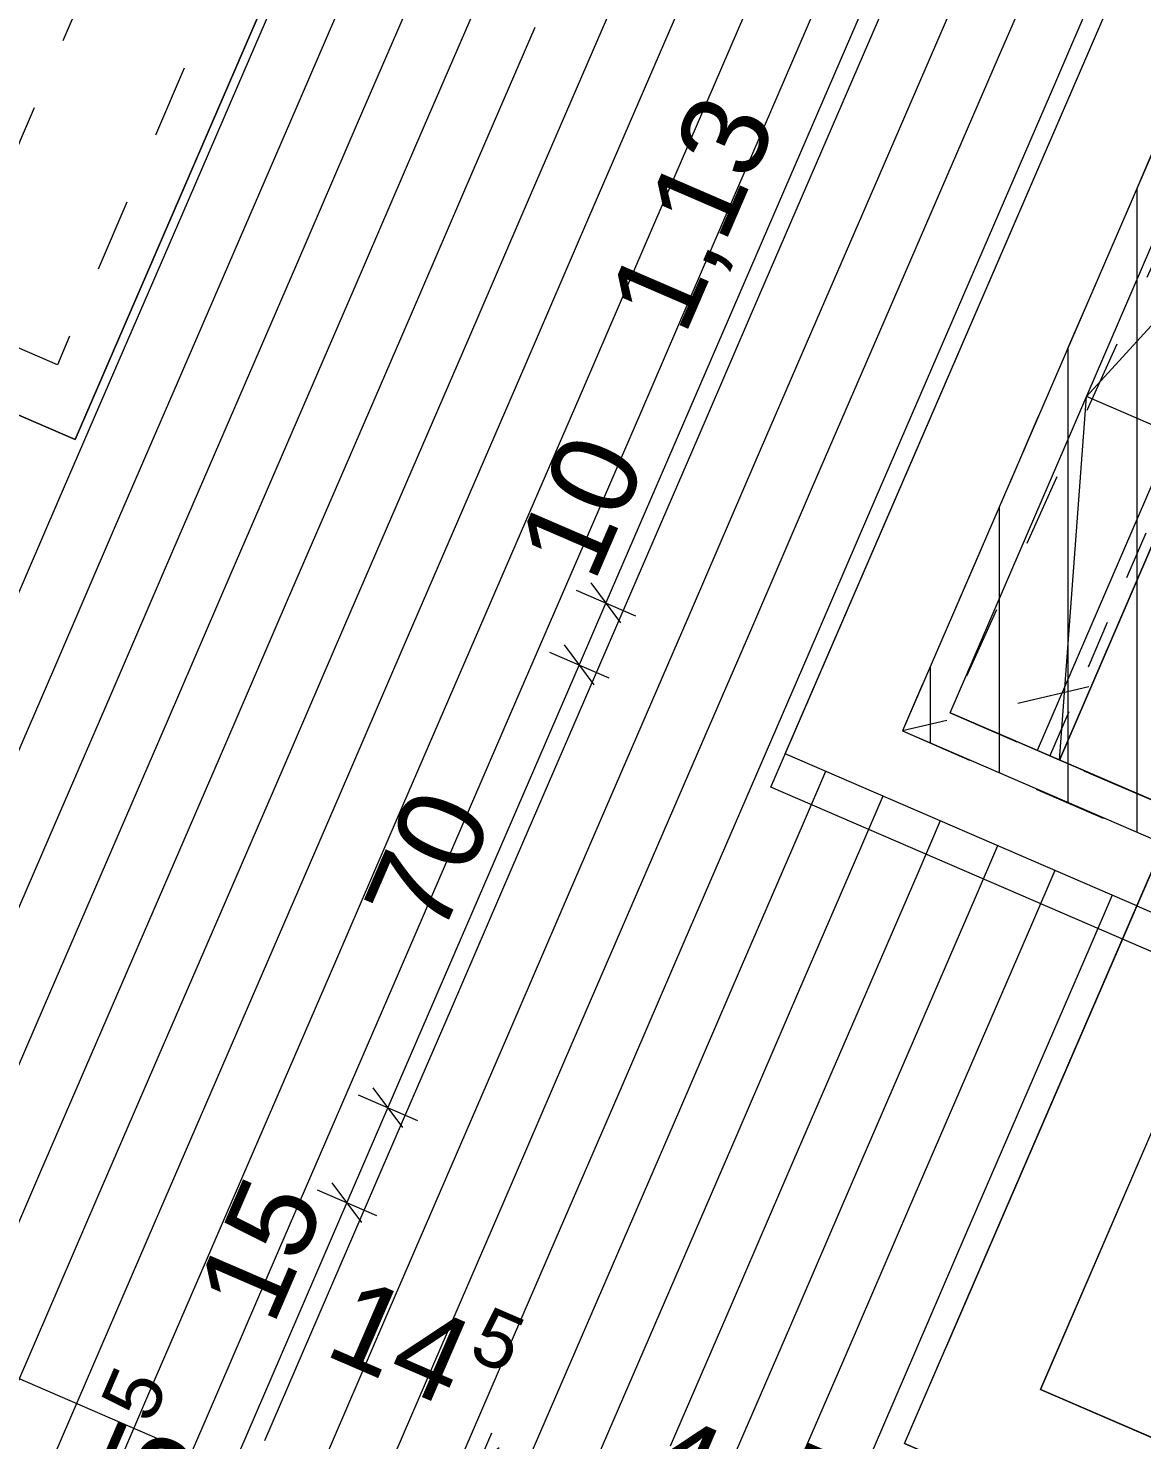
# Model space of a CAD drawing. Header units: millimetres. Extents: x 12535370 to 12566104, y 356204400 to 356234587.
# Drawn here: x 12549609 to 12551225, y 356216358 to 356218407 of the extents above; entities that cross this region are included whole.
import ezdxf
from ezdxf.enums import TextEntityAlignment as Align

# ---------------------------------------------------------------- set-up
doc = ezdxf.new("R2010")
doc.units = ezdxf.units.MM
doc.header["$MEASUREMENT"] = 0
for name, pattern in [('Dashed', [211.666667, 105.833333, -105.833333]), ('Dashed Small', [141.111111, 70.555556, -70.555556]), ('Dot & Dashed', [6702.78, 3527.78, -1763.89, 0, -1411.11])]:
    doc.linetypes.add(name, pattern=pattern)
for name, color, linetype in [('New_015 Innenwände', 7, 'Continuous'), ('New_035 Decken', 7, 'Continuous'), ('New_055 Treppen _ Lift', 7, 'Continuous'), ('New_080 Raumdefinitionen', 7, 'Continuous'), ('New_290 Raster _ Achsen', 7, 'Continuous'), ('New_GRUNDSTÜCKSGRENZE', 7, 'Continuous')]:
    doc.layers.add(name, color=color, linetype=linetype)
for name, color, linetype, lineweight in [('New_015 Innenwände_Pen_No__1', 7, 'Continuous', 13), ('New_035 Decken_Pen_No__1', 7, 'Continuous', 13), ('New_055 Treppen _ Lift_Pen_No__1', 7, 'Continuous', 13), ('New_255 Plangrafiken_Pen_No__1', 7, 'Continuous', 13), ('New_255 Plangrafiken_Pen_No__39', 8, 'Continuous', 13), ('New_290 Raster _ Achsen_Pen_No__108', 7, 'Continuous', 13), ('New_GRUNDSTÜCKSGRENZE_Pen_No__1', 7, 'Continuous', 13)]:
    doc.layers.add(name, color=color, linetype=linetype, lineweight=lineweight)
doc.styles.add('GENERATED_STYLE_1', font='arial.ttf')
doc.dimstyles.new('GENERATED_STYLE__1', dxfattribs={"dimtxt": 125, "dimasz": 47.5, "dimexe": 0.18, "dimexo": 2, "dimgap": 0, "dimtad": 1, "dimlfac": 0.001, "dimzin": 0, "dimdsep": 46, "dimtxsty": 'GENERATED_STYLE_1', "dimblk": 'ARROWHEAD_2', "dimblk1": 'ARROWHEAD_2', "dimblk2": 'ARROWHEAD_2', "dimcen": 0.09, "dimclrd": 7, "dimclre": 7, "dimclrt": 7, "dimadec": 0, "dimazin": 0, "dimtfac": 1, "dimtdec": 4, "dimtmove": 0, "dimatfit": 3, "dimfxl": 1, "dimtolj": 1, "dimtzin": 0, "dimarcsym": 0})

# ---------------------------------------------------------------- blocks, each defined once
blk = doc.blocks.new('Slab_1', base_point=(12543125.7, 356224199.6))
at = {"layer": 'New_035 Decken_Pen_No__1', "color": 7, "linetype": 'Continuous', "lineweight": 13, "flags": 128}
blk.add_lwpolyline([(12551078.3, 356216430.6), (12552730.8, 356215716.8), (12553008.3, 356216359.4), (12551355.9, 356217073.2)], close=True, dxfattribs=at)
blk = doc.blocks.new('*X20', base_point=(12240439.2, 356160438.4))
at = {"layer": 'New_255 Plangrafiken_Pen_No__39', "color": 8, "linetype": 'Continuous', "lineweight": 13}
for p, q in [((12551218.2, 356218174), (12551218.2, 356218101.5)), ((12551218.2, 356218174), (12551218.2, 356218101.5)), ((12551218.2, 356218101.5), (12551218.2, 356217851.5)), ((12551218.2, 356218101.5), (12551218.2, 356217851.5)), ((12551118.2, 356217942.5), (12551118.2, 356217851.5)), ((12551118.2, 356217942.5), (12551118.2, 356217851.5)), ((12551118.2, 356217851.5), (12551118.2, 356217601.5)), ((12551118.2, 356217851.5), (12551118.2, 356217601.5)), ((12551218.2, 356217851.5), (12551218.2, 356217601.5)), ((12551218.2, 356217851.5), (12551218.2, 356217601.5)), ((12551018.2, 356217711), (12551018.2, 356217601.5)), ((12551018.2, 356217711), (12551018.2, 356217601.5)), ((12551018.2, 356217601.5), (12551018.2, 356217351.5)), ((12551018.2, 356217601.5), (12551018.2, 356217351.5)), ((12551118.2, 356217601.5), (12551118.2, 356217351.5)), ((12551118.2, 356217601.5), (12551118.2, 356217351.5)), ((12551218.2, 356217601.5), (12551218.2, 356217351.5)), ((12551218.2, 356217601.5), (12551218.2, 356217351.5)), ((12550918.2, 356217479.5), (12550918.2, 356217369.2)), ((12550918.2, 356217479.5), (12550918.2, 356217369.2)), ((12551018.2, 356217351.5), (12551018.2, 356217326)), ((12551018.2, 356217351.5), (12551018.2, 356217326)), ((12551118.2, 356217351.5), (12551118.2, 356217282.8)), ((12551118.2, 356217351.5), (12551118.2, 356217282.8)), ((12551218.2, 356217351.5), (12551218.2, 356217239.6)), ((12551218.2, 356217351.5), (12551218.2, 356217239.6))]:
    blk.add_line(p, q, dxfattribs=at)
blk = doc.blocks.new('Fill_7', base_point=(12240439.2, 356160438.4))
at = {"layer": 'New_255 Plangrafiken_Pen_No__39', "color": 8, "linetype": 'Continuous', "lineweight": 13, "flags": 128}
blk.add_lwpolyline([(12554314.9, 356218028.9), (12553989.6, 356217275.8), (12551327, 356218425.9), (12550878, 356217386.6), (12554587.1, 356215784.3), (12555361.4, 356217576.8)], close=True, dxfattribs=at)
at = {"layer": 'New_255 Plangrafiken_Pen_No__39', "color": 8, "linetype": 'Continuous', "lineweight": 13}
blk.add_blockref('*X20', (12240439.2, 356160438.4), dxfattribs=at)
blk = doc.blocks.new('*X22', base_point=(12240439.2, 356160438.4))
at = {"layer": 'New_255 Plangrafiken_Pen_No__39', "color": 8, "linetype": 'Continuous', "lineweight": 13}
for p, q in [((12551023.4, 356218608.3), (12550933.6, 356218400.2)), ((12551023.4, 356218608.3), (12550933.6, 356218400.2)), ((12550517.5, 356218580), (12550427.7, 356218371.9)), ((12550517.5, 356218580), (12550427.7, 356218371.9)), ((12551106.6, 356218572.3), (12551016.8, 356218364.3)), ((12551106.6, 356218572.3), (12551016.8, 356218364.3)), ((12550011.6, 356218551.7), (12549921.8, 356218343.7)), ((12550011.6, 356218551.7), (12549921.8, 356218343.7)), ((12550600.7, 356218544), (12550510.9, 356218336)), ((12550600.7, 356218544), (12550510.9, 356218336)), ((12551189.8, 356218536.4), (12551100, 356218328.4)), ((12551189.8, 356218536.4), (12551100, 356218328.4)), ((12550094.8, 356218515.7), (12550005, 356218307.7)), ((12550094.8, 356218515.7), (12550005, 356218307.7)), ((12550683.9, 356218508.1), (12550594.1, 356218300.1)), ((12550683.9, 356218508.1), (12550594.1, 356218300.1)), ((12550178, 356218479.8), (12550088.2, 356218271.8)), ((12550178, 356218479.8), (12550088.2, 356218271.8)), ((12550767.1, 356218472.1), (12550677.3, 356218264.1)), ((12550767.1, 356218472.1), (12550677.3, 356218264.1)), ((12550261.3, 356218443.8), (12550171.4, 356218235.8)), ((12550261.3, 356218443.8), (12550171.4, 356218235.8)), ((12550850.4, 356218436.2), (12550760.5, 356218228.2)), ((12550850.4, 356218436.2), (12550760.5, 356218228.2)), ((12550344.5, 356218407.9), (12550254.6, 356218199.9)), ((12550344.5, 356218407.9), (12550254.6, 356218199.9)), ((12550933.6, 356218400.2), (12550843.7, 356218192.2)), ((12550933.6, 356218400.2), (12550843.7, 356218192.2)), ((12550427.7, 356218371.9), (12550337.8, 356218163.9)), ((12550427.7, 356218371.9), (12550337.8, 356218163.9)), ((12551016.8, 356218364.3), (12550926.9, 356218156.3)), ((12551016.8, 356218364.3), (12550926.9, 356218156.3)), ((12549921.8, 356218343.7), (12549831.9, 356218135.6)), ((12549921.8, 356218343.7), (12549831.9, 356218135.6)), ((12550510.9, 356218336), (12550421, 356218128)), ((12550510.9, 356218336), (12550421, 356218128)), ((12551100, 356218328.4), (12551010.1, 356218120.3)), ((12551100, 356218328.4), (12551010.1, 356218120.3)), ((12550005, 356218307.7), (12549915.1, 356218099.7)), ((12550005, 356218307.7), (12549915.1, 356218099.7)), ((12550594.1, 356218300.1), (12550504.2, 356218092)), ((12550594.1, 356218300.1), (12550504.2, 356218092)), ((12550088.2, 356218271.8), (12549998.3, 356218063.7)), ((12550088.2, 356218271.8), (12549998.3, 356218063.7)), ((12550677.3, 356218264.1), (12550587.4, 356218056.1)), ((12550677.3, 356218264.1), (12550587.4, 356218056.1)), ((12550171.4, 356218235.8), (12550081.5, 356218027.8)), ((12550171.4, 356218235.8), (12550081.5, 356218027.8)), ((12550760.5, 356218228.2), (12550670.6, 356218020.2)), ((12550760.5, 356218228.2), (12550670.6, 356218020.2)), ((12550254.6, 356218199.9), (12550164.7, 356217991.9)), ((12550254.6, 356218199.9), (12550164.7, 356217991.9)), ((12550843.7, 356218192.2), (12550753.8, 356217984.2)), ((12550843.7, 356218192.2), (12550753.8, 356217984.2)), ((12550337.8, 356218163.9), (12550247.9, 356217955.9)), ((12550337.8, 356218163.9), (12550247.9, 356217955.9)), ((12550926.9, 356218156.3), (12550837, 356217948.3)), ((12550926.9, 356218156.3), (12550837, 356217948.3)), ((12549831.9, 356218135.6), (12549742.1, 356217927.6)), ((12549831.9, 356218135.6), (12549742.1, 356217927.6)), ((12550421, 356218128), (12550331.2, 356217920)), ((12550421, 356218128), (12550331.2, 356217920)), ((12551010.1, 356218120.3), (12550920.3, 356217912.3)), ((12551010.1, 356218120.3), (12550920.3, 356217912.3)), ((12549915.1, 356218099.7), (12549825.3, 356217891.7)), ((12549915.1, 356218099.7), (12549825.3, 356217891.7)), ((12550504.2, 356218092), (12550414.4, 356217884)), ((12550504.2, 356218092), (12550414.4, 356217884)), ((12549998.3, 356218063.7), (12549908.5, 356217855.7)), ((12549998.3, 356218063.7), (12549908.5, 356217855.7)), ((12550587.4, 356218056.1), (12550497.6, 356217848.1)), ((12550587.4, 356218056.1), (12550497.6, 356217848.1)), ((12550081.5, 356218027.8), (12549991.7, 356217819.8)), ((12550081.5, 356218027.8), (12549991.7, 356217819.8)), ((12550670.6, 356218020.2), (12550580.8, 356217812.1)), ((12550670.6, 356218020.2), (12550580.8, 356217812.1)), ((12550164.7, 356217991.9), (12550074.9, 356217783.8)), ((12550164.7, 356217991.9), (12550074.9, 356217783.8)), ((12550753.8, 356217984.2), (12550664, 356217776.2)), ((12550753.8, 356217984.2), (12550664, 356217776.2)), ((12550247.9, 356217955.9), (12550158.1, 356217747.9)), ((12550247.9, 356217955.9), (12550158.1, 356217747.9)), ((12550837, 356217948.3), (12550747.2, 356217740.3)), ((12550837, 356217948.3), (12550747.2, 356217740.3)), ((12549742.1, 356217927.6), (12549652.2, 356217719.6)), ((12549742.1, 356217927.6), (12549652.2, 356217719.6)), ((12550331.2, 356217920), (12550241.3, 356217712)), ((12550331.2, 356217920), (12550241.3, 356217712)), ((12550920.3, 356217912.3), (12550830.4, 356217704.3)), ((12550920.3, 356217912.3), (12550830.4, 356217704.3)), ((12549825.3, 356217891.7), (12549735.4, 356217683.7)), ((12549825.3, 356217891.7), (12549735.4, 356217683.7)), ((12550414.4, 356217884), (12550324.5, 356217676)), ((12550414.4, 356217884), (12550324.5, 356217676)), ((12549908.5, 356217855.7), (12549818.6, 356217647.7)), ((12549908.5, 356217855.7), (12549818.6, 356217647.7)), ((12550497.6, 356217848.1), (12550407.7, 356217640.1)), ((12550497.6, 356217848.1), (12550407.7, 356217640.1)), ((12549991.7, 356217819.8), (12549901.8, 356217611.8)), ((12549991.7, 356217819.8), (12549901.8, 356217611.8)), ((12550580.8, 356217812.1), (12550490.9, 356217604.1)), ((12550580.8, 356217812.1), (12550490.9, 356217604.1)), ((12550074.9, 356217783.8), (12549985, 356217575.8)), ((12550074.9, 356217783.8), (12549985, 356217575.8)), ((12550664, 356217776.2), (12550574.1, 356217568.2)), ((12550664, 356217776.2), (12550574.1, 356217568.2)), ((12550158.1, 356217747.9), (12550068.2, 356217539.9)), ((12550158.1, 356217747.9), (12550068.2, 356217539.9)), ((12550747.2, 356217740.3), (12550657.3, 356217532.2)), ((12550747.2, 356217740.3), (12550657.3, 356217532.2)), ((12549652.2, 356217719.6), (12549562.3, 356217511.6)), ((12549652.2, 356217719.6), (12549562.3, 356217511.6)), ((12550241.3, 356217712), (12550151.4, 356217503.9)), ((12550241.3, 356217712), (12550151.4, 356217503.9)), ((12550830.4, 356217704.3), (12550740.5, 356217496.3)), ((12550830.4, 356217704.3), (12550740.5, 356217496.3)), ((12549735.4, 356217683.7), (12549645.5, 356217475.6)), ((12549735.4, 356217683.7), (12549645.5, 356217475.6)), ((12550324.5, 356217676), (12550234.6, 356217468)), ((12550324.5, 356217676), (12550234.6, 356217468)), ((12549818.6, 356217647.7), (12549728.7, 356217439.7)), ((12549818.6, 356217647.7), (12549728.7, 356217439.7)), ((12550407.7, 356217640.1), (12550317.8, 356217432.1)), ((12550407.7, 356217640.1), (12550317.8, 356217432.1)), ((12549901.8, 356217611.8), (12549812, 356217403.8)), ((12549901.8, 356217611.8), (12549812, 356217403.8)), ((12550490.9, 356217604.1), (12550401.1, 356217396.1)), ((12550490.9, 356217604.1), (12550401.1, 356217396.1)), ((12549985, 356217575.8), (12549895.2, 356217367.8)), ((12549985, 356217575.8), (12549895.2, 356217367.8)), ((12550574.1, 356217568.2), (12550484.3, 356217360.2)), ((12550574.1, 356217568.2), (12550484.3, 356217360.2)), ((12550068.2, 356217539.9), (12549978.4, 356217331.9)), ((12550068.2, 356217539.9), (12549978.4, 356217331.9)), ((12550657.3, 356217532.2), (12550567.5, 356217324.2)), ((12550657.3, 356217532.2), (12550567.5, 356217324.2)), ((12550151.4, 356217503.9), (12550061.6, 356217295.9)), ((12550151.4, 356217503.9), (12550061.6, 356217295.9)), ((12550740.5, 356217496.3), (12550650.7, 356217288.3)), ((12550740.5, 356217496.3), (12550650.7, 356217288.3)), ((12549645.5, 356217475.6), (12549555.7, 356217267.6)), ((12549645.5, 356217475.6), (12549555.7, 356217267.6)), ((12550234.6, 356217468), (12550144.8, 356217260)), ((12550234.6, 356217468), (12550144.8, 356217260)), ((12549728.7, 356217439.7), (12549638.9, 356217231.7)), ((12549728.7, 356217439.7), (12549638.9, 356217231.7)), ((12550317.8, 356217432.1), (12550228, 356217224)), ((12550317.8, 356217432.1), (12550228, 356217224)), ((12549812, 356217403.8), (12549722.1, 356217195.7)), ((12549812, 356217403.8), (12549722.1, 356217195.7)), ((12550401.1, 356217396.1), (12550311.2, 356217188.1)), ((12550401.1, 356217396.1), (12550311.2, 356217188.1)), ((12549895.2, 356217367.8), (12549805.3, 356217159.8)), ((12549895.2, 356217367.8), (12549805.3, 356217159.8)), ((12550484.3, 356217360.2), (12550394.4, 356217152.1)), ((12550484.3, 356217360.2), (12550394.4, 356217152.1)), ((12549978.4, 356217331.9), (12549888.5, 356217123.8)), ((12549978.4, 356217331.9), (12549888.5, 356217123.8)), ((12550567.5, 356217324.2), (12550477.6, 356217116.2)), ((12550567.5, 356217324.2), (12550477.6, 356217116.2)), ((12550766.5, 356217327.9), (12550733.9, 356217252.3)), ((12550766.5, 356217327.9), (12550733.9, 356217252.3)), ((12550061.6, 356217295.9), (12549971.7, 356217087.9)), ((12550061.6, 356217295.9), (12549971.7, 356217087.9)), ((12550650.7, 356217288.3), (12550560.8, 356217080.3)), ((12550650.7, 356217288.3), (12550560.8, 356217080.3)), ((12550849.7, 356217291.9), (12550817.1, 356217216.4)), ((12550849.7, 356217291.9), (12550817.1, 356217216.4)), ((12550144.8, 356217260), (12550054.9, 356217052)), ((12550144.8, 356217260), (12550054.9, 356217052)), ((12550733.9, 356217252.3), (12550644, 356217044.3)), ((12550733.9, 356217252.3), (12550644, 356217044.3)), ((12550932.9, 356217256), (12550900.3, 356217180.4)), ((12550932.9, 356217256), (12550900.3, 356217180.4)), ((12549638.9, 356217231.7), (12549549, 356217023.7)), ((12549638.9, 356217231.7), (12549549, 356217023.7)), ((12550228, 356217224), (12550138.1, 356217016)), ((12550228, 356217224), (12550138.1, 356217016)), ((12550817.1, 356217216.4), (12550727.2, 356217008.4)), ((12550817.1, 356217216.4), (12550727.2, 356217008.4)), ((12551016.1, 356217220), (12550983.5, 356217144.5)), ((12551016.1, 356217220), (12550983.5, 356217144.5)), ((12549722.1, 356217195.7), (12549632.2, 356216987.7)), ((12549722.1, 356217195.7), (12549632.2, 356216987.7)), ((12550311.2, 356217188.1), (12550221.3, 356216980.1)), ((12550311.2, 356217188.1), (12550221.3, 356216980.1)), ((12550900.3, 356217180.4), (12550810.4, 356216972.4)), ((12550900.3, 356217180.4), (12550810.4, 356216972.4)), ((12551099.3, 356217184.1), (12551066.7, 356217108.6)), ((12551099.3, 356217184.1), (12551066.7, 356217108.6)), ((12549805.3, 356217159.8), (12549715.4, 356216951.8)), ((12549805.3, 356217159.8), (12549715.4, 356216951.8)), ((12550394.4, 356217152.1), (12550304.5, 356216944.1)), ((12550394.4, 356217152.1), (12550304.5, 356216944.1)), ((12550983.5, 356217144.5), (12550893.6, 356216936.5)), ((12550983.5, 356217144.5), (12550893.6, 356216936.5)), ((12551182.5, 356217148.1), (12551149.9, 356217072.6)), ((12551182.5, 356217148.1), (12551149.9, 356217072.6)), ((12549888.5, 356217123.8), (12549798.6, 356216915.8)), ((12549888.5, 356217123.8), (12549798.6, 356216915.8)), ((12550477.6, 356217116.2), (12550387.7, 356216908.2)), ((12550477.6, 356217116.2), (12550387.7, 356216908.2)), ((12551066.7, 356217108.6), (12550976.8, 356216900.5)), ((12551066.7, 356217108.6), (12550976.8, 356216900.5)), ((12549971.7, 356217087.9), (12549881.9, 356216879.9)), ((12549971.7, 356217087.9), (12549881.9, 356216879.9)), ((12550560.8, 356217080.3), (12550471, 356216872.2)), ((12550560.8, 356217080.3), (12550471, 356216872.2)), ((12551149.9, 356217072.6), (12551060.1, 356216864.6)), ((12551149.9, 356217072.6), (12551060.1, 356216864.6)), ((12550054.9, 356217052), (12549965.1, 356216843.9)), ((12550054.9, 356217052), (12549965.1, 356216843.9)), ((12550644, 356217044.3), (12550554.2, 356216836.3)), ((12550644, 356217044.3), (12550554.2, 356216836.3)), ((12550138.1, 356217016), (12550048.3, 356216808)), ((12550138.1, 356217016), (12550048.3, 356216808)), ((12550727.2, 356217008.4), (12550637.4, 356216800.4)), ((12550727.2, 356217008.4), (12550637.4, 356216800.4)), ((12549632.2, 356216987.7), (12549542.4, 356216779.7)), ((12549632.2, 356216987.7), (12549542.4, 356216779.7)), ((12550221.3, 356216980.1), (12550131.5, 356216772.1)), ((12550221.3, 356216980.1), (12550131.5, 356216772.1)), ((12550810.4, 356216972.4), (12550720.6, 356216764.4)), ((12550810.4, 356216972.4), (12550720.6, 356216764.4)), ((12549715.4, 356216951.8), (12549625.6, 356216743.8)), ((12549715.4, 356216951.8), (12549625.6, 356216743.8)), ((12550304.5, 356216944.1), (12550214.7, 356216736.1)), ((12550304.5, 356216944.1), (12550214.7, 356216736.1)), ((12550893.6, 356216936.5), (12550803.8, 356216728.5)), ((12550893.6, 356216936.5), (12550803.8, 356216728.5)), ((12549798.6, 356216915.8), (12549708.8, 356216707.8)), ((12549798.6, 356216915.8), (12549708.8, 356216707.8)), ((12550387.7, 356216908.2), (12550297.9, 356216700.2)), ((12550387.7, 356216908.2), (12550297.9, 356216700.2)), ((12550976.8, 356216900.5), (12550887, 356216692.5)), ((12550976.8, 356216900.5), (12550887, 356216692.5)), ((12549881.9, 356216879.9), (12549792, 356216671.9)), ((12549881.9, 356216879.9), (12549792, 356216671.9)), ((12550471, 356216872.2), (12550381.1, 356216664.2)), ((12550471, 356216872.2), (12550381.1, 356216664.2)), ((12551060.1, 356216864.6), (12550970.2, 356216656.6)), ((12551060.1, 356216864.6), (12550970.2, 356216656.6)), ((12549965.1, 356216843.9), (12549875.2, 356216635.9)), ((12549965.1, 356216843.9), (12549875.2, 356216635.9)), ((12550554.2, 356216836.3), (12550464.3, 356216628.3)), ((12550554.2, 356216836.3), (12550464.3, 356216628.3)), ((12550048.3, 356216808), (12549958.4, 356216600)), ((12550048.3, 356216808), (12549958.4, 356216600)), ((12550637.4, 356216800.4), (12550547.5, 356216592.3)), ((12550637.4, 356216800.4), (12550547.5, 356216592.3)), ((12550131.5, 356216772.1), (12550041.6, 356216564)), ((12550131.5, 356216772.1), (12550041.6, 356216564)), ((12550720.6, 356216764.4), (12550630.7, 356216556.4)), ((12550720.6, 356216764.4), (12550630.7, 356216556.4)), ((12549625.6, 356216743.8), (12549535.7, 356216535.7)), ((12549625.6, 356216743.8), (12549535.7, 356216535.7)), ((12550214.7, 356216736.1), (12550124.8, 356216528.1)), ((12550214.7, 356216736.1), (12550124.8, 356216528.1)), ((12550803.8, 356216728.5), (12550713.9, 356216520.4)), ((12550803.8, 356216728.5), (12550713.9, 356216520.4)), ((12549708.8, 356216707.8), (12549618.9, 356216499.8)), ((12549708.8, 356216707.8), (12549618.9, 356216499.8)), ((12550297.9, 356216700.2), (12550208, 356216492.2)), ((12550297.9, 356216700.2), (12550208, 356216492.2)), ((12550887, 356216692.5), (12550797.1, 356216484.5)), ((12550887, 356216692.5), (12550797.1, 356216484.5)), ((12549792, 356216671.9), (12549702.1, 356216463.9)), ((12549792, 356216671.9), (12549702.1, 356216463.9)), ((12550381.1, 356216664.2), (12550291.2, 356216456.2)), ((12550381.1, 356216664.2), (12550291.2, 356216456.2)), ((12550970.2, 356216656.6), (12550880.3, 356216448.6)), ((12550970.2, 356216656.6), (12550880.3, 356216448.6)), ((12549875.2, 356216635.9), (12549785.3, 356216427.9)), ((12549875.2, 356216635.9), (12549785.3, 356216427.9)), ((12550464.3, 356216628.3), (12550374.4, 356216420.3)), ((12550464.3, 356216628.3), (12550374.4, 356216420.3)), ((12549958.4, 356216600), (12549868.6, 356216392)), ((12549958.4, 356216600), (12549868.6, 356216392)), ((12550547.5, 356216592.3), (12550457.7, 356216384.3)), ((12550547.5, 356216592.3), (12550457.7, 356216384.3)), ((12550041.6, 356216564), (12549951.8, 356216356)), ((12550041.6, 356216564), (12549951.8, 356216356)), ((12550630.7, 356216556.4), (12550540.9, 356216348.4)), ((12550630.7, 356216556.4), (12550540.9, 356216348.4)), ((12550124.8, 356216528.1), (12550035, 356216320.1)), ((12550124.8, 356216528.1), (12550035, 356216320.1)), ((12550713.9, 356216520.4), (12550624.1, 356216312.4)), ((12550713.9, 356216520.4), (12550624.1, 356216312.4)), ((12549618.9, 356216499.8), (12549529.1, 356216291.8)), ((12549618.9, 356216499.8), (12549529.1, 356216291.8)), ((12550208, 356216492.2), (12550118.2, 356216284.1)), ((12550208, 356216492.2), (12550118.2, 356216284.1)), ((12550797.1, 356216484.5), (12550707.3, 356216276.5)), ((12550797.1, 356216484.5), (12550707.3, 356216276.5)), ((12549702.1, 356216463.9), (12549612.3, 356216255.8)), ((12549702.1, 356216463.9), (12549612.3, 356216255.8)), ((12550291.2, 356216456.2), (12550201.4, 356216248.2)), ((12550291.2, 356216456.2), (12550201.4, 356216248.2)), ((12550880.3, 356216448.6), (12550790.5, 356216240.5)), ((12550880.3, 356216448.6), (12550790.5, 356216240.5)), ((12549785.3, 356216427.9), (12549695.5, 356216219.9)), ((12549785.3, 356216427.9), (12549695.5, 356216219.9)), ((12550374.4, 356216420.3), (12550284.6, 356216212.2)), ((12550374.4, 356216420.3), (12550284.6, 356216212.2)), ((12549868.6, 356216392), (12549778.7, 356216184)), ((12549868.6, 356216392), (12549778.7, 356216184)), ((12550457.7, 356216384.3), (12550367.8, 356216176.3)), ((12550457.7, 356216384.3), (12550367.8, 356216176.3))]:
    blk.add_line(p, q, dxfattribs=at)
blk = doc.blocks.new('Fill_8', base_point=(12240439.2, 356160438.4))
at = {"layer": 'New_255 Plangrafiken_Pen_No__1', "color": 7, "linetype": 'Continuous', "lineweight": 13, "flags": 128}
for points in [[(12543775.7, 356222870.6), (12542401, 356219339.3), (12542722.6, 356219200.3), (12542590.8, 356218895.1), (12555592.9, 356213278.5), (12555257.1, 356215439.6), (12554698.2, 356215681), (12554678.4, 356215635.1), (12553145.9, 356216299.7), (12552809, 356215519.6), (12550881.1, 356216352.3), (12551218.3, 356217132.7), (12550707.9, 356217353.3), (12551252.5, 356218613.9), (12553915, 356217463.7), (12554288.8, 356218329.1), (12550457.2, 356219984.3), (12549776.9, 356224310.1), (12547607.2, 356225247.3), (12546139.4, 356221849.6)], [(12547645.8, 356218402.4), (12547749.5, 356218642.4), (12548602.1, 356220616.1), (12550530, 356219783.3), (12549677.3, 356217809.6), (12548468.4, 356218331.9), (12548364.7, 356218091.9)]]:
    blk.add_lwpolyline(points, close=True, dxfattribs=at)
at = {"layer": 'New_255 Plangrafiken_Pen_No__39', "color": 8, "linetype": 'Continuous', "lineweight": 13}
blk.add_blockref('*X22', (12240439.2, 356160438.4), dxfattribs=at)
blk = doc.blocks.new('Stair_1', base_point=(12240439.2, 356160438.4))
at = {"layer": 'New_055 Treppen _ Lift_Pen_No__1', "color": 7, "linetype": 'Continuous', "lineweight": 13}
for p, q in [((12550947.1, 356217412.8), (12551342.9, 356218331.1)), ((12550947.1, 356217412.8), (12551342.9, 356218331.1)), ((12551469.5, 356218276.6), (12551073.7, 356217358.2)), ((12551105.8, 356217344.4), (12551501.6, 356218262.7)), ((12551501.6, 356218262.7), (12551105.8, 356217344.4)), ((12551145, 356217872), (12551501.6, 356218262.7)), ((12551105.8, 356217344.4), (12551145, 356217872)), ((12551303.7, 356217803.5), (12551145, 356217872)), ((12553328.3, 356216386.5), (12550947.1, 356217412.8)), ((12551105.8, 356217344.4), (12550947.1, 356217412.8)), ((12551264.6, 356217275.9), (12551105.8, 356217344.4))]:
    blk.add_line(p, q, dxfattribs=at)
at = {"layer": 'New_055 Treppen _ Lift_Pen_No__1', "color": 7, "linetype": 'Dashed Small', "lineweight": 13}
blk.add_line((12551092, 356217350.3), (12551487.9, 356218268.6), dxfattribs=at)
blk = doc.blocks.new('Wall_2', base_point=(12551078.3, 356216430.6))
at = {"layer": 'New_015 Innenwände', "linetype": 'Continuous', "lineweight": 0, "true_color": 0x000000}
h = blk.add_hatch(dxfattribs=at)
h.set_pattern_fill('BETON_BEWEHRT_SN46', color=18, style=0, pattern_type=2)
h.set_pattern_definition([(45, (12240439.16, 356160438.36), (-70.710678, 70.710678), [30, -20]), (45, (12240403.8, 356160473.71), (-70.710678, 70.710678), [100, 0])])
h.paths.add_polyline_path([(12552869.1, 356215658.9), (12552731.4, 356215718.3), (12552809.7, 356215521.2)])
at = {"layer": 'New_015 Innenwände_Pen_No__1', "color": 7, "linetype": 'Continuous', "lineweight": 13, "flags": 128}
for points in [[(12550881.1, 356216352.3), (12550940.6, 356216490)], [(12552731.4, 356215718.3), (12551078.3, 356216430.6)], [(12550881.1, 356216352.3), (12552671.9, 356215580.6)], [(12552809.7, 356215521.2), (12552869.1, 356215658.9)]]:
    blk.add_lwpolyline(points, dxfattribs=at)
blk = doc.blocks.new('Wall_32', base_point=(12551355.9, 356217073.2))
at = {"layer": 'New_015 Innenwände_Pen_No__1', "color": 7, "linetype": 'Continuous', "lineweight": 13, "flags": 128}
for points in [[(12551277.7, 356217270.4), (12550940.6, 356216490)], [(12551277.7, 356217270.4), (12551415.4, 356217210.9)], [(12551078.3, 356216430.6), (12551355.9, 356217073.2)]]:
    blk.add_lwpolyline(points, dxfattribs=at)
blk = doc.blocks.new('Wall_33', base_point=(12551078.3, 356216430.6))
at = {"layer": 'New_015 Innenwände_Pen_No__1', "color": 7, "linetype": 'Continuous', "lineweight": 13, "flags": 128}
for points in [[(12552730.8, 356215716.8), (12551078.3, 356216430.6)], [(12551018.9, 356216292.9), (12552809, 356215519.6)], [(12552809, 356215519.6), (12552868.5, 356215657.3)]]:
    blk.add_lwpolyline(points, dxfattribs=at)
blk = doc.blocks.new('Wall_35', base_point=(12551277.7, 356217270.4))
at = {"layer": 'New_015 Innenwände_Pen_No__1', "color": 7, "linetype": 'Continuous', "lineweight": 13, "flags": 128}
for points in [[(12551218.3, 356217132.7), (12551277.7, 356217270.4)], [(12553068.4, 356216498.5), (12551277.7, 356217270.4)], [(12551218.3, 356217132.7), (12553009, 356216360.7)], [(12553009, 356216360.7), (12553068.4, 356216498.5)]]:
    blk.add_lwpolyline(points, dxfattribs=at)
blk = doc.blocks.new('Standard grid marker[2]', base_point=(12539645.8, 356220744.6))
at = {"layer": 'New_290 Raster _ Achsen_Pen_No__108', "color": 7, "linetype": 'Dot & Dashed', "lineweight": 13}
blk.add_line((12540563.8, 356220348), (12561567.2, 356211274.9), dxfattribs=at)
at = {"layer": 'New_290 Raster _ Achsen_Pen_No__108', "color": 7, "lineweight": 13, "style": 'GENERATED_STYLE_1'}
for tag, p in [('AC_MarkerText_1_0', (12539528.5, 356220880.1)), ('AC_MarkerText_1_1', (12562689.2, 356210875))]:
    blk.add_attdef(tag, text='', height=150, rotation=336.6365, dxfattribs=at).set_placement(p, align=Align.TOP_CENTER)
blk = doc.blocks.new('*D96', base_point=(12240439.2, 356160438.4))
at = {"layer": 'New_GRUNDSTÜCKSGRENZE_Pen_No__1', "color": 7, "linetype": 'Continuous', "lineweight": 13, "transparency": 16777216}
for p, q in [((12549637, 356220169.1), (12549723, 356220131.9)), ((12549701.5, 356220121.5), (12549658.5, 356220179.4)), ((12549692.1, 356220178.5), (12549680, 356220150.5)), ((12549680, 356220150.5), (12548827.4, 356218176.8)), ((12548805.9, 356218205.7), (12548848.9, 356218147.8)), ((12548784.4, 356218195.4), (12548870.4, 356218158.2)), ((12548827.4, 356218176.8), (12548815.3, 356218148.7))]:
    blk.add_line(p, q, dxfattribs=at)
at = {"layer": 'New_GRUNDSTÜCKSGRENZE_Pen_No__1', "color": 7, "lineweight": 13, "transparency": 16777216, "insert": (12549164.6, 356219020.4), "char_height": 125, "attachment_point": 7, "rotation": 66.6365, "style": 'GENERATED_STYLE_1'}
blk.add_mtext('\\A1;{\\pql;\\fArial|b0|i0|c0|p0;\\W1.000000;2,15}', dxfattribs=at)
blk = doc.blocks.new('ARROWHEAD_2')
at = {"color": 0, "linetype": 'Continuous', "lineweight": 0}
for p, q in [((-0.378, -0.655), (0.378, 0.655)), ((0, 0), (-1, 0))]:
    blk.add_line(p, q, dxfattribs=at)
blk = doc.blocks.new('*D98', base_point=(12240439.2, 356160438.4))
at = {"layer": 'New_GRUNDSTÜCKSGRENZE_Pen_No__1', "color": 7, "linetype": 'Continuous', "lineweight": 13, "transparency": 16777216}
for p, q in [((12550953.3, 356218743.1), (12550896.6, 356218611.9)), ((12550853.6, 356218630.5), (12550939.7, 356218593.3)), ((12550918.2, 356218582.9), (12550875.1, 356218640.8)), ((12550896.6, 356218611.9), (12550447.6, 356217572.5)), ((12550404.6, 356217591.1), (12550490.7, 356217553.9)), ((12550469.2, 356217543.5), (12550426.1, 356217601.4)), ((12550447.6, 356217572.5), (12550408.7, 356217482.5))]:
    blk.add_line(p, q, dxfattribs=at)
at = {"layer": 'New_GRUNDSTÜCKSGRENZE_Pen_No__1', "color": 7, "lineweight": 13, "transparency": 16777216, "char_height": 125, "attachment_point": 7, "rotation": 66.6365, "style": 'GENERATED_STYLE_1'}
for s, insert in [('\\A1;{\\pql;\\fArial|b0|i0|c0|p0;\\W1.000000;1,13}', (12550583, 356217948.9)), ('\\A1;{\\pql;\\fArial|b0|i0|c0|p0;\\W1.000000;10}', (12550431.8, 356217599))]:
    blk.add_mtext(s, dxfattribs=dict(at, insert=insert))
blk = doc.blocks.new('*D99', base_point=(12240439.2, 356160438.4))
at = {"layer": 'New_GRUNDSTÜCKSGRENZE_Pen_No__1', "color": 7, "linetype": 'Continuous', "lineweight": 13, "transparency": 16777216}
for p, q in [((12550896.6, 356218611.9), (12550447.6, 356217572.5)), ((12550404.6, 356217591.1), (12550490.7, 356217553.9)), ((12550469.2, 356217543.5), (12550426.1, 356217601.4)), ((12550447.6, 356217572.5), (12550408.7, 356217482.5)), ((12550430.3, 356217453.5), (12550387.2, 356217511.4)), ((12550365.7, 356217501.1), (12550451.8, 356217463.9))]:
    blk.add_line(p, q, dxfattribs=at)
blk = doc.blocks.new('*D100', base_point=(12240439.2, 356160438.4))
at = {"layer": 'New_GRUNDSTÜCKSGRENZE_Pen_No__1', "color": 7, "linetype": 'Continuous', "lineweight": 13, "transparency": 16777216}
for p, q in [((12550447.6, 356217572.5), (12550408.7, 356217482.5)), ((12550430.3, 356217453.5), (12550387.2, 356217511.4)), ((12550408.7, 356217482.5), (12550131.1, 356216839.8)), ((12550365.7, 356217501.1), (12550451.8, 356217463.9)), ((12550152.7, 356216810.8), (12550109.6, 356216868.7))]:
    blk.add_line(p, q, dxfattribs=at)
at = {"layer": 'New_GRUNDSTÜCKSGRENZE_Pen_No__1', "color": 7, "lineweight": 13, "transparency": 16777216, "insert": (12550209.2, 356217083.5), "char_height": 125, "attachment_point": 7, "rotation": 66.6365, "style": 'GENERATED_STYLE_1'}
blk.add_mtext('\\A1;{\\pql;\\fArial|b0|i0|c0|p0;\\W1.000000;70}', dxfattribs=at)
blk = doc.blocks.new('*D101', base_point=(12240439.2, 356160438.4))
at = {"layer": 'New_GRUNDSTÜCKSGRENZE_Pen_No__1', "color": 7, "linetype": 'Continuous', "lineweight": 13, "transparency": 16777216}
for p, q in [((12550408.7, 356217482.5), (12550131.1, 356216839.8)), ((12550152.7, 356216810.8), (12550109.6, 356216868.7)), ((12550088.1, 356216858.4), (12550174.1, 356216821.2)), ((12550131.1, 356216839.8), (12550071.6, 356216702)), ((12550093.1, 356216673), (12550050, 356216730.9)), ((12550028.5, 356216720.6), (12550114.6, 356216683.4)), ((12550071.6, 356216702), (12549693.6, 356215826.9))]:
    blk.add_line(p, q, dxfattribs=at)
blk = doc.blocks.new('*D102', base_point=(12240439.2, 356160438.4))
at = {"layer": 'New_GRUNDSTÜCKSGRENZE_Pen_No__1', "color": 7, "linetype": 'Continuous', "lineweight": 13, "transparency": 16777216}
for p, q in [((12550131.1, 356216839.8), (12550071.6, 356216702)), ((12550093.1, 356216673), (12550050, 356216730.9)), ((12550028.5, 356216720.6), (12550114.6, 356216683.4)), ((12550071.6, 356216702), (12549693.6, 356215826.9)), ((12549650.5, 356215845.5), (12549736.6, 356215808.3)), ((12549672, 356215855.8), (12549715.1, 356215797.9)), ((12549693.6, 356215826.9), (12549681.4, 356215798.8))]:
    blk.add_line(p, q, dxfattribs=at)
at = {"layer": 'New_GRUNDSTÜCKSGRENZE_Pen_No__1', "color": 7, "lineweight": 13, "transparency": 16777216, "char_height": 125, "attachment_point": 7, "rotation": 66.6365, "style": 'GENERATED_STYLE_1'}
for s, insert in [('\\A1;{\\pql;\\fArial|b0|i0|c0|p0;\\W1.000000;15}', (12549965.8, 356216520.3)), ('\\A1;{\\pql;\\fArial|b0|i0|c0|p0;\\W1.000000;95\\fArial|b0|i0|c0|p0;\\W1.000000;\\A1{\\H.66x;\\S5^  ;}}', (12549816.5, 356216154.8))]:
    blk.add_mtext(s, dxfattribs=dict(at, insert=insert))
blk = doc.blocks.new('*D104', base_point=(12240439.2, 356160438.4))
at = {"layer": 'New_GRUNDSTÜCKSGRENZE_Pen_No__1', "color": 7, "linetype": 'Continuous', "lineweight": 13, "transparency": 16777216}
for p, q in [((12550244.9, 356216281.6), (12550282.1, 356216367.6)), ((12550292.5, 356216346.1), (12550234.6, 356216303.1)), ((12550235.5, 356216336.7), (12550263.5, 356216324.6)), ((12550263.5, 356216324.6), (12550394.8, 356216267.9)), ((12550423.7, 356216289.4), (12550365.8, 356216246.4)), ((12550394.8, 356216267.9), (12550774, 356216104.1))]:
    blk.add_line(p, q, dxfattribs=at)
at = {"layer": 'New_GRUNDSTÜCKSGRENZE_Pen_No__1', "color": 7, "lineweight": 13, "transparency": 16777216, "insert": (12550021.2, 356216448.8), "char_height": 125, "attachment_point": 7, "rotation": 336.6365, "style": 'GENERATED_STYLE_1'}
blk.add_mtext('\\A1;{\\pql;\\fArial|b0|i0|c0|p0;\\W1.000000;14\\fArial|b0|i0|c0|p0;\\W1.000000;\\A1{\\H.66x;\\S5^  ;}}', dxfattribs=at)
blk = doc.blocks.new('*D105', base_point=(12240439.2, 356160438.4))
at = {"layer": 'New_GRUNDSTÜCKSGRENZE_Pen_No__1', "color": 7, "linetype": 'Continuous', "lineweight": 13, "transparency": 16777216}
for p, q in [((12550263.5, 356216324.6), (12550394.8, 356216267.9)), ((12550376.2, 356216224.9), (12550413.4, 356216310.9)), ((12550423.7, 356216289.4), (12550365.8, 356216246.4)), ((12550394.8, 356216267.9), (12550774, 356216104.1)), ((12550803, 356216125.6), (12550745.1, 356216082.5))]:
    blk.add_line(p, q, dxfattribs=at)
at = {"layer": 'New_GRUNDSTÜCKSGRENZE_Pen_No__1', "color": 7, "lineweight": 13, "transparency": 16777216, "insert": (12550475.1, 356216252.7), "char_height": 125, "attachment_point": 7, "rotation": 336.6365, "style": 'GENERATED_STYLE_1'}
blk.add_mtext('\\A1;{\\pql;\\fArial|b0|i0|c0|p0;\\W1.000000;41\\fArial|b0|i0|c0|p0;\\W1.000000;\\A1{\\H.66x;\\S5^  ;}}', dxfattribs=at)
blk = doc.blocks.new('*D106', base_point=(12240439.2, 356160438.4))
at = {"layer": 'New_GRUNDSTÜCKSGRENZE_Pen_No__1', "color": 7, "linetype": 'Continuous', "lineweight": 13, "transparency": 16777216}
for p, q in [((12550394.8, 356216267.9), (12550774, 356216104.1)), ((12550755.4, 356216061), (12550792.6, 356216147.1)), ((12550803, 356216125.6), (12550745.1, 356216082.5)), ((12550774, 356216104.1), (12550911.6, 356216044.6)), ((12550893, 356216001.6), (12550930.2, 356216087.7)), ((12550940.6, 356216066.2), (12550882.7, 356216023.1)), ((12550911.6, 356216044.6), (12552564, 356215330.8))]:
    blk.add_line(p, q, dxfattribs=at)
blk = doc.blocks.new('*D107', base_point=(12240439.2, 356160438.4))
at = {"layer": 'New_GRUNDSTÜCKSGRENZE_Pen_No__1', "color": 7, "linetype": 'Continuous', "lineweight": 13, "transparency": 16777216}
for p, q in [((12550940.6, 356216066.2), (12550882.7, 356216023.1)), ((12550911.6, 356216044.6), (12552564, 356215330.8)), ((12552545.4, 356215287.8), (12552582.6, 356215373.9)), ((12552593, 356215352.4), (12552535.1, 356215309.3))]:
    blk.add_line(p, q, dxfattribs=at)
at = {"layer": 'New_GRUNDSTÜCKSGRENZE_Pen_No__1', "color": 7, "lineweight": 13, "transparency": 16777216, "char_height": 125, "attachment_point": 7, "rotation": 336.6365, "style": 'GENERATED_STYLE_1'}
for s, insert in [('\\A1;{\\pql;\\fArial|b0|i0|c0|p0;\\W1.000000;15}', (12550938.1, 356216060.4)), ('\\A1;{\\pql;\\fArial|b0|i0|c0|p0;\\W1.000000;1,80}', (12551594.6, 356215776.8)), ('\\A1;{\\pql;\\fArial|b0|i0|c0|p0;\\W1.000000;15}', (12552382.3, 356215436.6))]:
    blk.add_mtext(s, dxfattribs=dict(at, insert=insert))

msp = doc.modelspace()

# ---------------------------------------------------------------- linework, layer by layer
at = {"layer": 'New_080 Raumdefinitionen', "color": 21, "linetype": 'Continuous', "lineweight": 0, "true_color": 0xffa8a8, "flags": 128}
for points in [[(12542280.303, 356219029.271), (12555592.899, 356213278.45), (12555257.083, 356215439.554), (12554698.236, 356215680.967), (12554658.579, 356215589.166), (12550686.955, 356217304.842), (12551252.455, 356218613.92), (12553915.001, 356217463.744), (12554288.841, 356218329.147), (12550575.415, 356219933.285), (12550457.245, 356219984.332), (12549776.913, 356224310.057), (12547607.171, 356225247.35), (12546139.389, 356221849.577), (12543775.698, 356222870.65)], [(12547749.529, 356218642.388), (12548602.141, 356220616.103), (12550529.956, 356219783.319), (12549677.344, 356217809.604)]]:
    msp.add_lwpolyline(points, close=True, dxfattribs=at)
at = {"layer": 'New_255 Plangrafiken_Pen_No__1', "color": 7, "linetype": 'Continuous', "lineweight": 13}
msp.add_lwpolyline([(12547824.303, 356218815.484), (12548543.136, 356218504.96), (12548468.361, 356218331.864), (12549677.344, 356217809.604), (12550529.956, 356219783.319), (12548602.141, 356220616.103)], close=True, dxfattribs=at)
at = {"layer": 'New_255 Plangrafiken_Pen_No__1', "color": 7, "linetype": 'Dashed', "lineweight": 13}
for points in [[(12548634.428, 356220481.519), (12550417.919, 356219711.325), (12549651.242, 356217918.106), (12547860.874, 356218690.754)], [(12549546.983, 356218126.541), (12548058.314, 356218769.622), (12548712.644, 356220284.333), (12550201.314, 356219652.958)], [(12555361.419, 356217576.769), (12554314.891, 356218028.852), (12553989.567, 356217275.761), (12551327.021, 356218425.936), (12550878.03, 356217386.566), (12551256.838, 356217222.059), (12554587.105, 356215784.307)], [(12555269.399, 356217540.268), (12554351.392, 356217936.832), (12554026.068, 356217183.741), (12551363.522, 356218333.917), (12550947.078, 356217412.792), (12554527.633, 356215866.056)]]:
    msp.add_lwpolyline(points, close=True, dxfattribs=at)
msp.add_lwpolyline([(12553456.775, 356216255.474), (12552589.907, 356217793.64), (12550878.03, 356217386.566)], dxfattribs=at)

# ---------------------------------------------------------------- block references
at = {"layer": 'New_015 Innenwände', "color": 7, "lineweight": 13}
for name, p in [('Wall_32', (12551355.936, 356217073.213)), ('Wall_35', (12551277.72, 356217270.399)), ('Wall_2', (12551078.342, 356216430.608)), ('Wall_33', (12551078.342, 356216430.608))]:
    msp.add_blockref(name, p, dxfattribs=at)
at = {"layer": 'New_035 Decken', "color": 7, "linetype": 'Continuous', "lineweight": 13}
msp.add_blockref('Slab_1', (12543125.669, 356224199.584), dxfattribs=at)
at = {"layer": 'New_055 Treppen _ Lift', "color": 7, "linetype": 'Continuous', "lineweight": 13}
msp.add_blockref('Stair_1', (12240439.157, 356160438.356), dxfattribs=at)
at = {"layer": 'New_255 Plangrafiken_Pen_No__39', "color": 8, "linetype": 'Continuous', "lineweight": 13}
for name in ['Fill_8', 'Fill_7']:
    msp.add_blockref(name, (12240439.157, 356160438.356), dxfattribs=at)
at = {"layer": 'New_290 Raster _ Achsen', "color": 7, "linetype": 'Continuous', "lineweight": 13}
msp.add_blockref('Standard grid marker[2]', (12539645.773, 356220744.612), dxfattribs=at)

# ---------------------------------------------------------------- dimensions: what is measured, and where the dimension line sits
at = {"layer": 'New_GRUNDSTÜCKSGRENZE', "color": 7, "linetype": 'Continuous', "lineweight": 13}
for base, p1, p2, angle, picture, middle, turn in [((12548827.401, 356218176.765), (12550529.956, 356219783.319), (12549677.344, 356217809.604), 246.636458, '*D96', (12549171.398, 356219193.73), 66.636458), ((12550447.631, 356217572.491), (12551327.021, 356218425.936), (12550878.03, 356217386.566), 246.636458, '*D98', (12550589.817, 356218122.284), 66.636458), ((12550408.742, 356217482.467), (12550878.03, 356217386.566), (12550707.866, 356217353.25), 246.636458, '*D99', (12550412.193, 356217711.101), 66.636458), ((12550131.118, 356216839.793), (12550707.866, 356217353.25), (12551078.342, 356216430.608), 246.636458, '*D100', (12550189.52, 356217195.635), 66.636458), ((12550071.58, 356216701.969), (12551078.342, 356216430.608), (12550881.103, 356216352.269), 246.636458, '*D101', (12549946.199, 356216632.369), 66.636458), ((12550394.785, 356216267.9), (12550707.866, 356217353.25), (12550878.03, 356217386.566), 336.636458, '*D104', (12550290.632, 356216408.207), 336.636458), ((12550774.013, 356216104.079), (12550878.03, 356217386.566), (12551218.34, 356217132.653), 336.636458, '*D105', (12550744.508, 356216212.14), 336.636458), ((12550911.61, 356216044.64), (12551218.34, 356217132.653), (12551355.936, 356217073.213), 336.636458, '*D106', (12551050.219, 356216080.078), 336.636458), ((12552564.023, 356215330.825), (12551355.936, 356217073.213), (12552869.552, 356216038.096), 336.636458, '*D107', (12551767.923, 356215770.042), 336.636458), ((12549693.552, 356215826.87), (12550881.103, 356216352.269), (12549742.597, 356215805.684), 246.636458, '*D102', (12549856.415, 356216424.529), 66.636458)]:
    dim = msp.add_linear_dim(base=base, p1=p1, p2=p2, angle=angle, dimstyle='GENERATED_STYLE__1', dxfattribs=at)
    dim.commit()
    dim.dimension.update_dxf_attribs({"geometry": picture, "text_midpoint": middle, "dimtype": 160, "text_rotation": turn})

doc.saveas('drawing.dxf')
